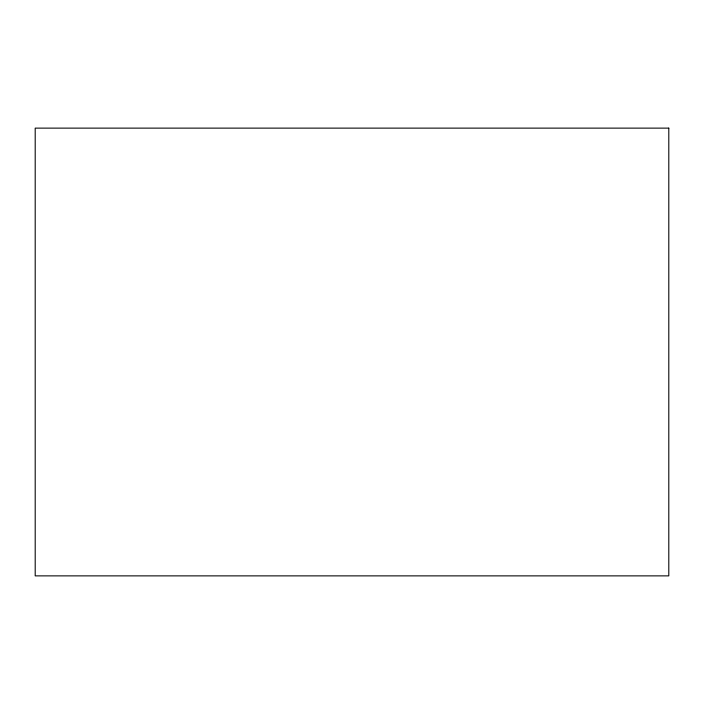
<?xml version="1.0" encoding="UTF-8"?>
<svg xmlns="http://www.w3.org/2000/svg" width="704" height="704" viewBox="0 0 704 704"><rect width="100%" height="100%" fill="white"/><g stroke="black" fill="none" stroke-linecap="round" stroke-linejoin="round"><path stroke-width="1.06" d="M668.8 128.128L35.2 128.128L35.2 575.872L668.8 575.872L668.8 128.128"/></g></svg>
